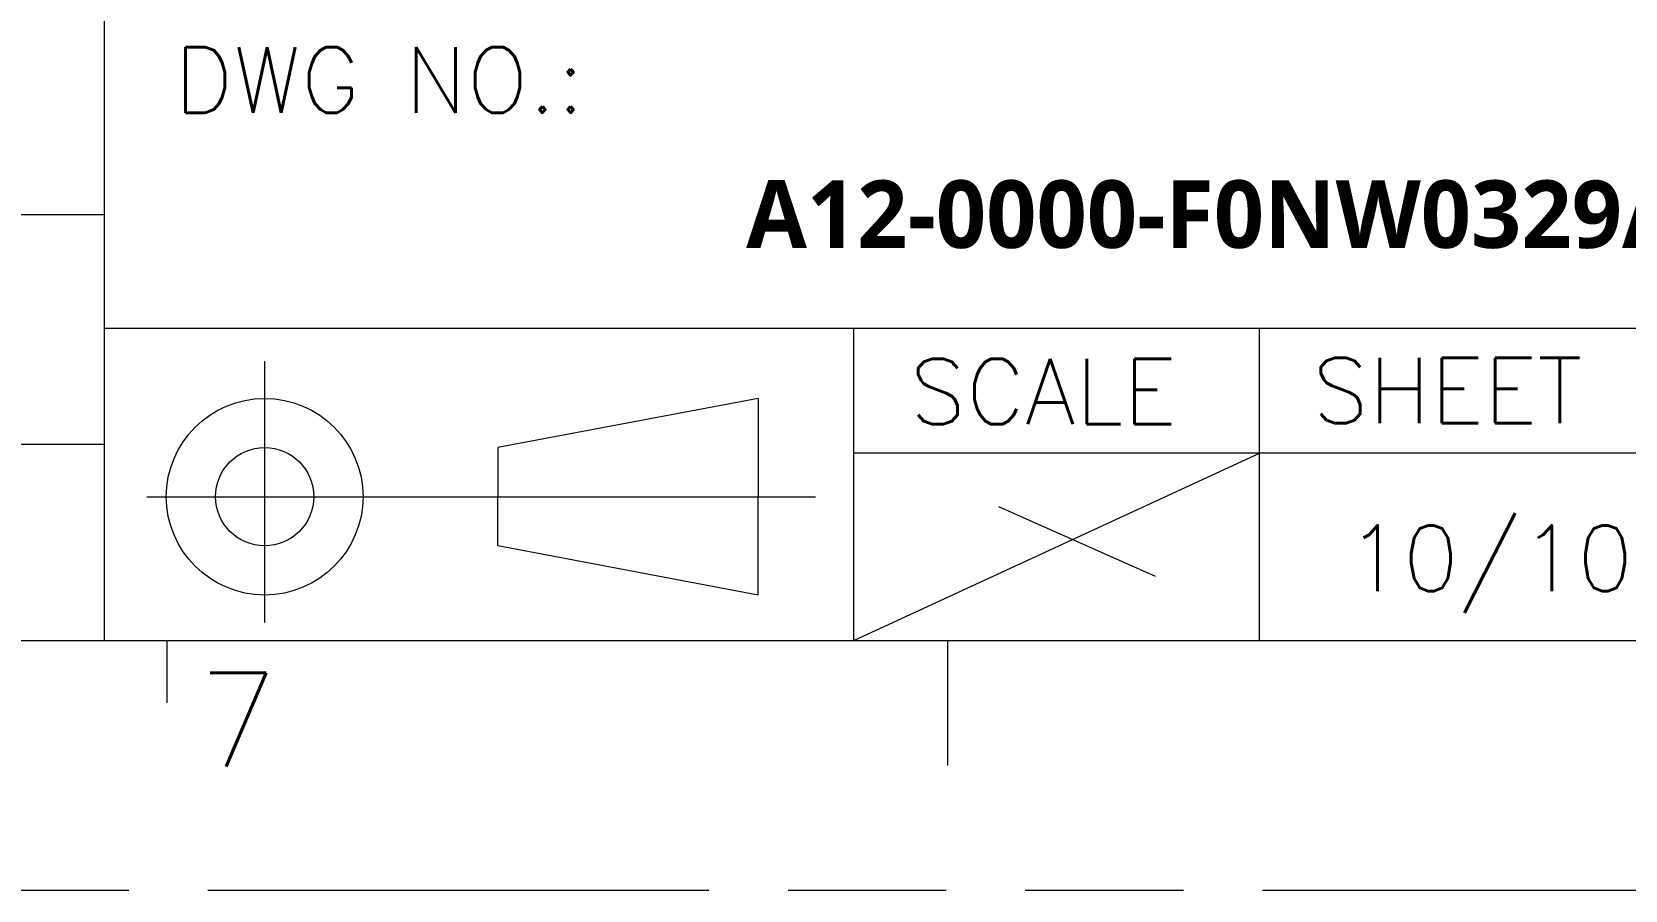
# Model space of a CAD drawing. Extents: x -152241 to -151998, y -4400 to -4228.
# Drawn here: x -152044.13 to -152013.92, y -4400.14 to -4383.86 of the extents above; entities that cross this region are included whole.
import ezdxf

# ---------------------------------------------------------------- set-up
doc = ezdxf.new("R2010")
doc.units = 0
doc.linetypes.add('CENTER', pattern=[50.8, 31.75, -6.35, 6.35, -6.35])
doc.linetypes.add('PHANTOM', pattern=[29.5, 9.5, -1.5, 3, -1.5, 3, -1.5, 9.5])
doc.layers.get('0').update_dxf_attribs({"lineweight": 9})
doc.layers.add('0PAPERF', color=2, linetype='PHANTOM', lineweight=9, plot=False)
doc.styles.add('SIMPLEX', font='simplex.shx')

msp = doc.modelspace()

# ---------------------------------------------------------------- linework, layer by layer
for p, q in [((-152042.755, -4395.406), (-152042.755, -4376.46)), ((-152042.755, -4387.328), (-152086.565, -4387.328)), ((-152005.456, -4389.485), (-152042.755, -4389.485)), ((-152028.546, -4395.406), (-152028.546, -4389.485)), ((-152020.849, -4395.406), (-152020.849, -4389.485)), ((-152030.358, -4390.813), (-152035.292, -4391.745)), ((-152030.358, -4390.813), (-152030.358, -4392.677)), ((-152071.764, -4391.679), (-152042.755, -4391.679)), ((-152035.292, -4391.745), (-152035.292, -4392.677)), ((-152005.456, -4391.853), (-152028.546, -4391.853)), ((-152035.292, -4393.61), (-152035.292, -4392.677)), ((-152030.358, -4394.542), (-152030.358, -4392.677)), ((-152030.358, -4394.542), (-152035.292, -4393.61)), ((-152233.983, -4395.406), (-152005.456, -4395.406)), ((-152041.57, -4395.406), (-152041.57, -4396.59)), ((-152026.77, -4395.406), (-152026.77, -4397.774))]:
    msp.add_line(p, q)
at = {"linetype": 'CENTER'}
for p, q in [((-152039.715, -4395.066), (-152039.715, -4390.102)), ((-152041.952, -4392.677), (-152029.271, -4392.677))]:
    msp.add_line(p, q, dxfattribs=at)
at = {"linetype": 'Continuous'}
for p, q in [((-152028.546, -4395.406), (-152020.849, -4391.853)), ((-152025.802, -4392.861), (-152022.832, -4394.186))]:
    msp.add_line(p, q, dxfattribs=at)
for radius in [1.865, 0.932]:
    msp.add_circle((-152039.715, -4392.677), radius)
at = {"layer": '0PAPERF'}
msp.add_line((-152240.792, -4400.142), (-151997.995, -4400.142), dxfattribs=at)

# ---------------------------------------------------------------- texts
at = {"style": 'SIMPLEX'}
for s, height, p in [('DWG NO.:', 1.2433, (-152041.428, -4385.391)), ('SCALE ', 1.2433, (-152027.483, -4391.303)), ('SHEET', 1.2433, (-152019.848, -4391.283)), ('10/10', 1.2433, (-152019.2, -4394.466)), ('7', 1.776, (-152040.978, -4397.797))]:
    msp.add_text(s, height=height, dxfattribs=at).set_placement(p)
at = {"insert": (-152030.585, -4386.675), "char_height": 1.28086, "width": 25.7874, "attachment_point": 1, "style": 'SIMPLEX'}
msp.add_mtext('{\\f微軟正黑體|b1|i0|c136|p0;A12-0000-F0NW0329A00}', dxfattribs=at)

doc.saveas('drawing.dxf')
